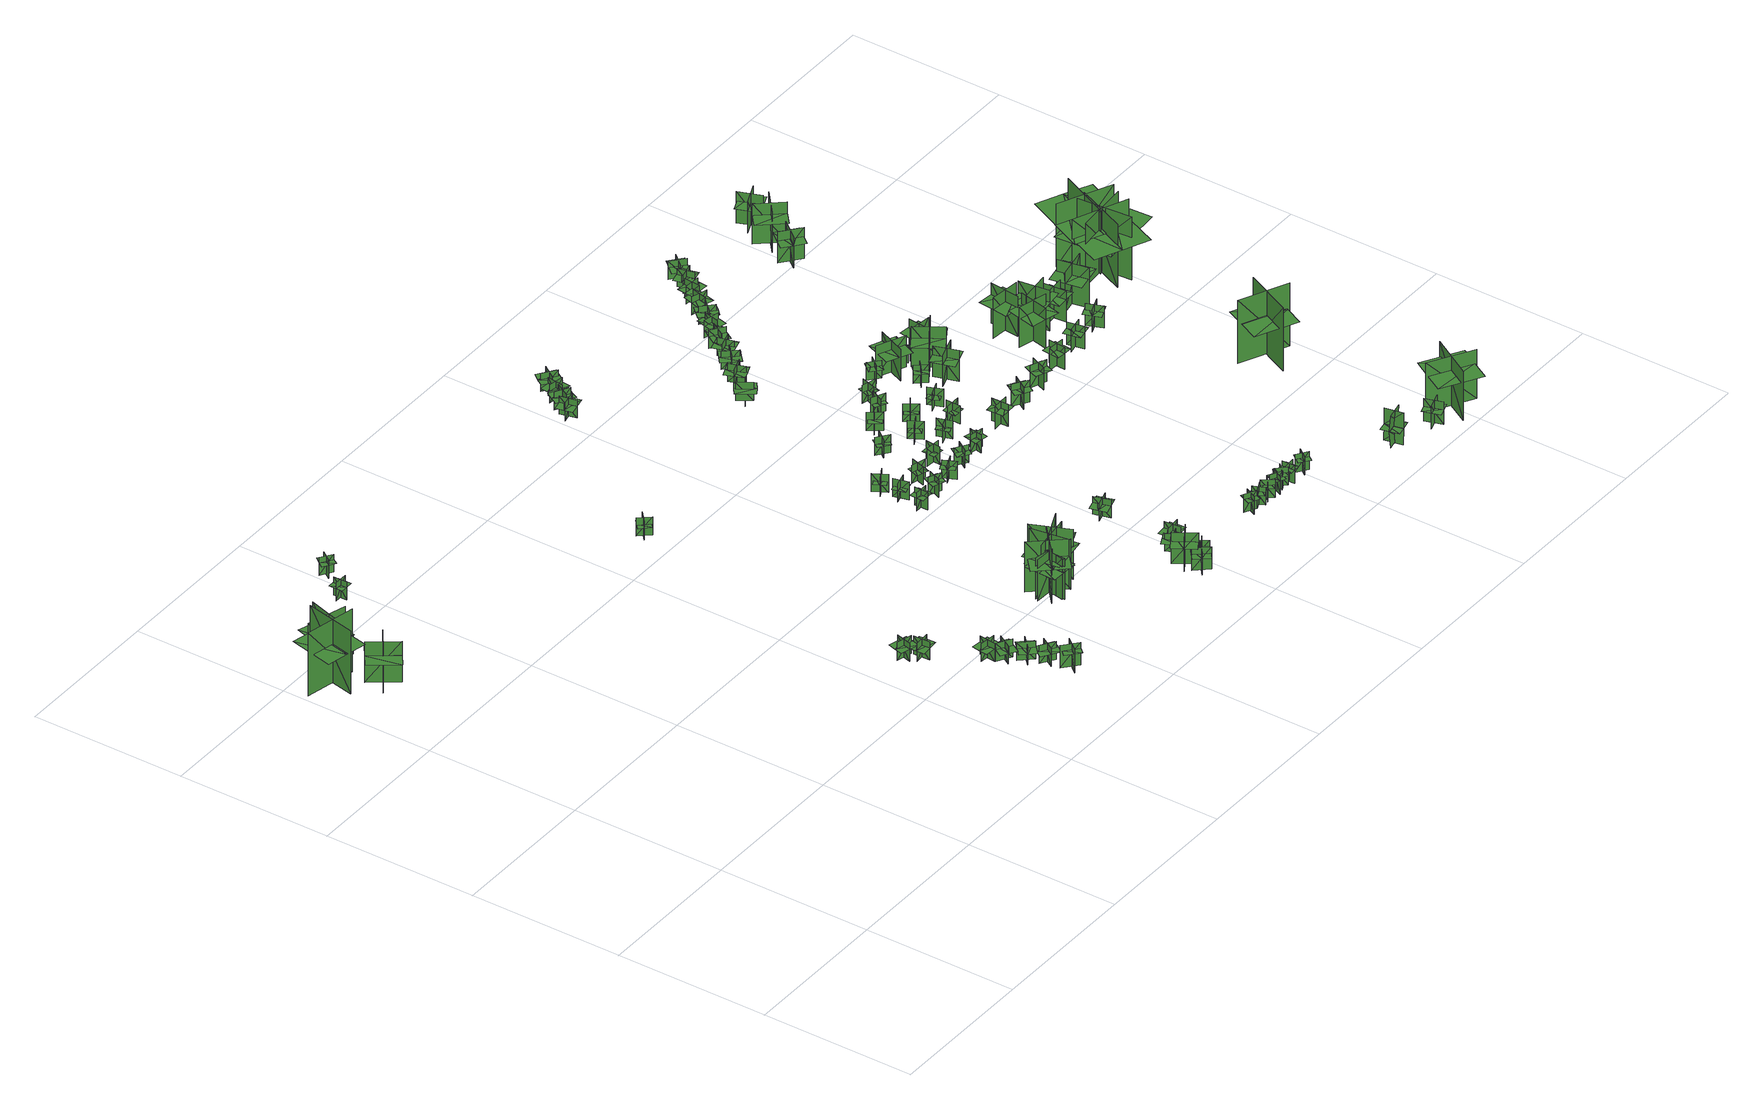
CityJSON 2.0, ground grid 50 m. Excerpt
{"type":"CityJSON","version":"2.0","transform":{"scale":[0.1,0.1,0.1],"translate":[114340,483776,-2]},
"CityObjects":{
"tree1":{"type":"SolitaryVegetationObject","geometry":[{"type":"MultiSurface","lod":"1","boundaries":[[[0,1,2]],[[0,2,3]],[[4,5,6]],[[4,6,7]],[[8,9,10]],[[8,10,11]],[[8,12,13]],[[8,13,9]]]}]},
"tree2":{"type":"SolitaryVegetationObject","geometry":[{"type":"MultiSurface","lod":"1","boundaries":[[[14,15,16]],[[14,16,17]],[[18,19,20]],[[18,20,21]],[[22,23,24]],[[22,24,25]],[[22,23,26]],[[22,26,27]]]}]},
"tree3":{"type":"SolitaryVegetationObject","geometry":[{"type":"MultiSurface","lod":"1","boundaries":[[[28,29,30]],[[28,30,31]],[[32,33,34]],[[32,34,35]],[[36,37,38]],[[36,38,39]],[[36,40,41]],[[36,41,37]]]}]},
"tree4":{"type":"SolitaryVegetationObject","geometry":[{"type":"MultiSurface","lod":"1","boundaries":[[[42,43,44]],[[42,44,45]],[[46,47,48]],[[46,48,49]],[[50,51,52]],[[50,52,53]],[[50,53,54]],[[50,54,55]]]}]},
"tree5":{"type":"SolitaryVegetationObject","geometry":[{"type":"MultiSurface","lod":"1","boundaries":[[[56,57,58]],[[56,58,59]],[[60,61,62]],[[60,62,63]],[[64,65,66]],[[64,66,67]],[[64,67,68]],[[64,68,69]]]}]},
"tree6":{"type":"SolitaryVegetationObject","geometry":[{"type":"MultiSurface","lod":"1","boundaries":[[[70,71,72]],[[70,72,73]],[[74,75,76]],[[74,76,77]],[[78,79,80]],[[78,80,81]],[[78,81,82]],[[78,82,83]]]}]},
"tree7":{"type":"SolitaryVegetationObject","geometry":[{"type":"MultiSurface","lod":"1","boundaries":[[[84,85,86]],[[84,86,87]],[[88,89,90]],[[88,90,91]],[[92,93,94]],[[92,94,95]],[[92,95,96]],[[92,96,97]]]}]},
"tree8":{"type":"SolitaryVegetationObject","geometry":[{"type":"MultiSurface","lod":"1","boundaries":[[[98,99,100]],[[98,100,101]],[[102,103,104]],[[102,104,105]],[[106,107,108]],[[106,108,109]],[[106,109,110]],[[106,110,111]]]}]},
"tree9":{"type":"SolitaryVegetationObject","geometry":[{"type":"MultiSurface","lod":"1","boundaries":[[[112,113,114]],[[112,114,115]],[[116,117,118]],[[116,118,119]],[[120,121,122]],[[120,122,123]],[[120,123,124]],[[120,124,125]]]}]},
"tree10":{"type":"SolitaryVegetationObject","geometry":[{"type":"MultiSurface","lod":"1","boundaries":[[[126,127,128]],[[126,128,129]],[[130,131,132]],[[130,132,133]],[[134,135,136]],[[134,136,137]],[[134,137,138]],[[134,138,139]]]}]},
"tree11":{"type":"SolitaryVegetationObject","geometry":[{"type":"MultiSurface","lod":"1","boundaries":[[[140,141,142]],[[140,142,143]],[[144,145,146]],[[144,146,147]],[[148,149,150]],[[148,150,151]],[[148,151,152]],[[148,152,153]]]}]},
"tree12":{"type":"SolitaryVegetationObject","geometry":[{"type":"MultiSurface","lod":"1","boundaries":[[[154,155,156]],[[154,156,157]],[[158,159,160]],[[158,160,161]],[[162,163,164]],[[162,164,165]],[[162,165,166]],[[162,166,167]]]}]},
"tree13":{"type":"SolitaryVegetationObject","geometry":[{"type":"MultiSurface","lod":"1","boundaries":[[[168,169,170]],[[168,170,171]],[[172,173,174]],[[172,174,175]],[[176,177,178]],[[176,178,179]],[[176,180,181]],[[176,181,177]]]}]},
"tree14":{"type":"SolitaryVegetationObject","geometry":[{"type":"MultiSurface","lod":"1","boundaries":[[[182,183,184]],[[182,184,185]],[[186,187,188]],[[186,188,189]],[[190,191,192]],[[190,192,193]],[[190,194,195]],[[190,195,191]]]}]},
"tree15":{"type":"SolitaryVegetationObject","geometry":[{"type":"MultiSurface","lod":"1","boundaries":[[[196,197,198]],[[196,198,199]],[[200,201,202]],[[200,202,203]],[[204,205,206]],[[204,206,207]],[[204,205,208]],[[204,208,209]]]}]},
"tree16":{"type":"SolitaryVegetationObject","geometry":[{"type":"MultiSurface","lod":"1","boundaries":[[[210,211,212]],[[210,212,213]],[[214,215,216]],[[214,216,217]],[[218,219,220]],[[218,220,221]],[[218,219,222]],[[218,222,223]]]}]},
"tree17":{"type":"SolitaryVegetationObject","geometry":[{"type":"MultiSurface","lod":"1","boundaries":[[[224,225,226]],[[224,226,227]],[[228,229,230]],[[228,230,231]],[[232,233,234]],[[232,234,235]],[[232,233,236]],[[232,236,237]]]}]},
"tree18":{"type":"SolitaryVegetationObject","geometry":[{"type":"MultiSurface","lod":"1","boundaries":[[[238,239,240]],[[238,240,241]],[[242,243,244]],[[242,244,245]],[[246,247,248]],[[246,248,249]],[[246,247,250]],[[246,250,251]]]}]},
"tree19":{"type":"SolitaryVegetationObject","geometry":[{"type":"MultiSurface","lod":"1","boundaries":[[[252,253,254]],[[252,254,255]],[[256,257,258]],[[256,258,259]],[[260,261,262]],[[260,262,263]],[[260,261,264]],[[260,264,265]]]}]},
"tree20":{"type":"SolitaryVegetationObject","geometry":[{"type":"MultiSurface","lod":"1","boundaries":[[[266,267,268]],[[266,268,269]],[[270,271,272]],[[270,272,273]],[[274,275,276]],[[274,276,277]],[[274,275,278]],[[274,278,279]]]}]},
"tree21":{"type":"SolitaryVegetationObject","geometry":[{"type":"MultiSurface","lod":"1","boundaries":[[[280,281,282]],[[280,282,283]],[[284,285,286]],[[284,286,287]],[[288,289,290]],[[288,290,291]],[[288,291,292]],[[288,292,293]]]}]},
"tree22":{"type":"SolitaryVegetationObject","geometry":[{"type":"MultiSurface","lod":"1","boundaries":[[[294,295,296]],[[294,296,297]],[[298,299,300]],[[298,300,301]],[[302,303,304]],[[302,304,305]],[[302,305,306]],[[302,306,307]]]}]},
"tree23":{"type":"SolitaryVegetationObject","geometry":[{"type":"MultiSurface","lod":"1","boundaries":[[[308,309,310]],[[308,310,311]],[[312,313,314]],[[312,314,315]],[[316,317,318]],[[316,318,319]],[[316,319,320]],[[316,320,321]]]}]},
"tree24":{"type":"SolitaryVegetationObject","geometry":[{"type":"MultiSurface","lod":"1","boundaries":[[[322,323,324]],[[322,324,325]],[[326,327,328]],[[326,328,329]],[[330,331,332]],[[330,332,333]],[[330,333,334]],[[330,334,335]]]}]},
"tree25":{"type":"SolitaryVegetationObject","geometry":[{"type":"MultiSurface","lod":"1","boundaries":[[[336,337,338]],[[336,338,339]],[[340,341,342]],[[340,342,343]],[[344,345,346]],[[344,346,347]],[[344,347,348]],[[344,348,349]]]}]},
"tree26":{"type":"SolitaryVegetationObject","geometry":[{"type":"MultiSurface","lod":"1","boundaries":[[[350,351,352]],[[350,352,353]],[[354,355,356]],[[354,356,357]],[[358,359,360]],[[358,360,361]],[[358,362,363]],[[358,363,359]]]}]},
"tree27":{"type":"SolitaryVegetationObject","geometry":[{"type":"MultiSurface","lod":"1","boundaries":[[[364,365,366]],[[364,366,367]],[[368,369,370]],[[368,370,371]],[[372,373,374]],[[372,374,375]],[[372,376,377]],[[372,377,373]]]}]},
"tree28":{"type":"SolitaryVegetationObject","geometry":[{"type":"MultiSurface","lod":"1","boundaries":[[[378,379,380]],[[378,380,381]],[[382,383,384]],[[382,384,385]],[[386,387,388]],[[386,388,389]],[[386,389,390]],[[386,390,391]]]}]},
"tree29":{"type":"SolitaryVegetationObject","geometry":[{"type":"MultiSurface","lod":"1","boundaries":[[[392,393,394]],[[392,394,395]],[[396,397,398]],[[396,398,399]],[[400,401,402]],[[400,402,403]],[[400,403,404]],[[400,404,405]]]}]},
"tree30":{"type":"SolitaryVegetationObject","geometry":[{"type":"MultiSurface","lod":"1","boundaries":[[[406,407,408]],[[406,408,409]],[[410,411,412]],[[410,412,413]],[[414,415,416]],[[414,416,417]],[[414,417,418]],[[414,418,419]]]}]},
"tree31":{"type":"SolitaryVegetationObject","geometry":[{"type":"MultiSurface","lod":"1","boundaries":[[[420,421,422]],[[420,422,423]],[[424,425,426]],[[424,426,427]],[[428,429,430]],[[428,430,431]],[[428,432,433]],[[428,433,429]]]}]},
"tree32":{"type":"SolitaryVegetationObject","geometry":[{"type":"MultiSurface","lod":"1","boundaries":[[[434,435,436]],[[434,436,437]],[[438,439,440]],[[438,440,441]],[[442,443,444]],[[442,444,445]],[[442,445,446]],[[442,446,447]]]}]},
"tree33":{"type":"SolitaryVegetationObject","geometry":[{"type":"MultiSurface","lod":"1","boundaries":[[[448,449,450]],[[448,450,451]],[[452,453,454]],[[452,454,455]],[[456,457,458]],[[456,458,459]],[[456,459,460]],[[456,460,461]]]}]},
"tree34":{"type":"SolitaryVegetationObject","geometry":[{"type":"MultiSurface","lod":"1","boundaries":[[[462,463,464]],[[462,464,465]],[[466,467,468]],[[466,468,469]],[[470,471,472]],[[470,472,473]],[[470,473,474]],[[470,474,475]]]}]},
"tree35":{"type":"SolitaryVegetationObject","geometry":[{"type":"MultiSurface","lod":"1","boundaries":[[[476,477,478]],[[476,478,479]],[[480,481,482]],[[480,482,483]],[[484,485,486]],[[484,486,487]],[[484,487,488]],[[484,488,489]]]}]},
"tree36":{"type":"SolitaryVegetationObject","geometry":[{"type":"MultiSurface","lod":"1","boundaries":[[[490,491,492]],[[490,492,493]],[[494,495,496]],[[494,496,497]],[[498,499,500]],[[498,500,501]],[[498,502,503]],[[498,503,499]]]}]},
"tree37":{"type":"SolitaryVegetationObject","geometry":[{"type":"MultiSurface","lod":"1","boundaries":[[[504,505,506]],[[504,506,507]],[[508,509,510]],[[508,510,511]],[[512,513,514]],[[512,514,515]],[[512,516,517]],[[512,517,513]]]}]},
"tree38":{"type":"SolitaryVegetationObject","geometry":[{"type":"MultiSurface","lod":"1","boundaries":[[[518,519,520]],[[518,520,521]],[[522,523,524]],[[522,524,525]],[[526,527,528]],[[526,528,529]],[[526,529,530]],[[526,530,531]]]}]},
"tree39":{"type":"SolitaryVegetationObject","geometry":[{"type":"MultiSurface","lod":"1","boundaries":[[[532,533,534]],[[532,534,535]],[[536,537,538]],[[536,538,539]],[[540,541,542]],[[540,542,543]],[[540,543,544]],[[540,544,545]]]}]},
"tree40":{"type":"SolitaryVegetationObject","geometry":[{"type":"MultiSurface","lod":"1","boundaries":[[[546,547,548]],[[546,548,549]],[[550,551,552]],[[550,552,553]],[[554,555,556]],[[554,556,557]],[[554,557,558]],[[554,558,559]]]}]},
"tree41":{"type":"SolitaryVegetationObject","geometry":[{"type":"MultiSurface","lod":"1","boundaries":[[[560,561,562]],[[560,562,563]],[[564,565,566]],[[564,566,567]],[[568,569,570]],[[568,570,571]],[[568,572,573]],[[568,573,569]]]}]},
"tree42":{"type":"SolitaryVegetationObject","geometry":[{"type":"MultiSurface","lod":"1","boundaries":[[[574,575,576]],[[574,576,577]],[[578,579,580]],[[578,580,581]],[[582,583,584]],[[582,584,585]],[[582,586,587]],[[582,587,583]]]}]},
"tree43":{"type":"SolitaryVegetationObject","geometry":[{"type":"MultiSurface","lod":"1","boundaries":[[[588,589,590]],[[588,590,591]],[[592,593,594]],[[592,594,595]],[[596,597,598]],[[596,598,599]],[[596,599,600]],[[596,600,601]]]}]},
"tree44":{"type":"SolitaryVegetationObject","geometry":[{"type":"MultiSurface","lod":"1","boundaries":[[[602,603,604]],[[602,604,605]],[[606,607,608]],[[606,608,609]],[[610,611,612]],[[610,612,613]],[[610,613,614]],[[610,614,615]]]}]},
"tree45":{"type":"SolitaryVegetationObject","geometry":[{"type":"MultiSurface","lod":"1","boundaries":[[[616,617,618]],[[616,618,619]],[[620,621,622]],[[620,622,623]],[[624,625,626]],[[624,626,627]],[[624,628,629]],[[624,629,625]]]}]},
"tree46":{"type":"SolitaryVegetationObject","geometry":[{"type":"MultiSurface","lod":"1","boundaries":[[[630,631,632]],[[630,632,633]],[[634,635,636]],[[634,636,637]],[[638,639,640]],[[638,640,641]],[[638,641,642]],[[638,642,643]]]}]},
"tree47":{"type":"SolitaryVegetationObject","geometry":[{"type":"MultiSurface","lod":"1","boundaries":[[[644,645,646]],[[644,646,647]],[[648,649,650]],[[648,650,651]],[[652,653,654]],[[652,654,655]],[[652,655,656]],[[652,656,657]]]}]},
"tree48":{"type":"SolitaryVegetationObject","geometry":[{"type":"MultiSurface","lod":"1","boundaries":[[[658,659,660]],[[658,660,661]],[[662,663,664]],[[662,664,665]],[[666,667,668]],[[666,668,669]],[[666,670,671]],[[666,671,667]]]}]},
"tree49":{"type":"SolitaryVegetationObject","geometry":[{"type":"MultiSurface","lod":"1","boundaries":[[[672,673,674]],[[672,674,675]],[[676,677,678]],[[676,678,679]],[[680,681,682]],[[680,682,683]],[[680,684,685]],[[680,685,681]]]}]},
"tree50":{"type":"SolitaryVegetationObject","geometry":[{"type":"MultiSurface","lod":"1","boundaries":[[[686,687,688]],[[686,688,689]],[[690,691,692]],[[690,692,693]],[[694,695,696]],[[694,696,697]],[[694,697,698]],[[694,698,699]]]}]},
"tree51":{"type":"SolitaryVegetationObject","geometry":[{"type":"MultiSurface","lod":"1","boundaries":[[[700,701,702]],[[700,702,703]],[[704,705,706]],[[704,706,707]],[[708,709,710]],[[708,710,711]],[[708,711,712]],[[708,712,713]]]}]},
"tree52":{"type":"SolitaryVegetationObject","geometry":[{"type":"MultiSurface","lod":"1","boundaries":[[[714,715,716]],[[714,716,717]],[[718,719,720]],[[718,720,721]],[[722,723,724]],[[722,724,725]],[[722,725,726]],[[722,726,727]]]}]},
"tree53":{"type":"SolitaryVegetationObject","geometry":[{"type":"MultiSurface","lod":"1","boundaries":[[[728,729,730]],[[728,730,731]],[[732,733,734]],[[732,734,735]],[[736,737,738]],[[736,738,739]],[[736,740,741]],[[736,741,737]]]}]},
"tree54":{"type":"SolitaryVegetationObject","geometry":[{"type":"MultiSurface","lod":"1","boundaries":[[[742,743,744]],[[742,744,745]],[[746,747,748]],[[746,748,749]],[[750,751,752]],[[750,752,753]],[[750,754,755]],[[750,755,751]]]}]},
"tree55":{"type":"SolitaryVegetationObject","geometry":[{"type":"MultiSurface","lod":"1","boundaries":[[[756,757,758]],[[756,758,759]],[[760,761,762]],[[760,762,763]],[[764,765,766]],[[764,766,767]],[[764,767,768]],[[764,768,769]]]}]},
"tree56":{"type":"SolitaryVegetationObject","geometry":[{"type":"MultiSurface","lod":"1","boundaries":[[[770,771,772]],[[770,772,773]],[[774,775,776]],[[774,776,777]],[[778,779,780]],[[778,780,781]],[[778,781,782]],[[778,782,783]]]}]},
"tree57":{"type":"SolitaryVegetationObject","geometry":[{"type":"MultiSurface","lod":"1","boundaries":[[[784,785,786]],[[784,786,787]],[[788,789,790]],[[788,790,791]],[[792,793,794]],[[792,794,795]],[[792,795,796]],[[792,796,797]]]}]},
"tree58":{"type":"SolitaryVegetationObject","geometry":[{"type":"MultiSurface","lod":"1","boundaries":[[[798,799,800]],[[798,800,801]],[[802,803,804]],[[802,804,805]],[[806,807,808]],[[806,808,809]],[[806,810,811]],[[806,811,807]]]}]},
"tree59":{"type":"SolitaryVegetationObject","geometry":[{"type":"MultiSurface","lod":"1","boundaries":[[[812,813,814]],[[812,814,815]],[[816,817,818]],[[816,818,819]],[[820,821,822]],[[820,822,823]],[[820,823,824]],[[820,824,825]]]}]},
"tree60":{"type":"SolitaryVegetationObject","geometry":[{"type":"MultiSurface","lod":"1","boundaries":[[[826,827,828]],[[826,828,829]],[[830,831,832]],[[830,832,833]],[[834,835,836]],[[834,836,837]],[[834,837,838]],[[834,838,839]]]}]},
"tree61":{"type":"SolitaryVegetationObject","geometry":[{"type":"MultiSurface","lod":"1","boundaries":[[[840,841,842]],[[840,842,843]],[[844,845,846]],[[844,846,847]],[[848,849,850]],[[848,850,851]],[[848,851,852]],[[848,852,853]]]}]},
"tree62":{"type":"SolitaryVegetationObject","geometry":[{"type":"MultiSurface","lod":"1","boundaries":[[[854,855,856]],[[854,856,857]],[[858,859,860]],[[858,860,861]],[[862,863,864]],[[862,864,865]],[[862,865,866]],[[862,866,867]]]}]},
"tree63":{"type":"SolitaryVegetationObject","geometry":[{"type":"MultiSurface","lod":"1","boundaries":[[[868,869,870]],[[868,870,871]],[[872,873,874]],[[872,874,875]],[[876,877,878]],[[876,878,879]],[[876,879,880]],[[876,880,881]]]}]},
"tree64":{"type":"SolitaryVegetationObject","geometry":[{"type":"MultiSurface","lod":"1","boundaries":[[[882,883,884]],[[882,884,885]],[[886,887,888]],[[886,888,889]],[[890,891,892]],[[890,892,893]],[[890,893,894]],[[890,894,895]]]}]},
"tree65":{"type":"SolitaryVegetationObject","geometry":[{"type":"MultiSurface","lod":"1","boundaries":[[[896,897,898]],[[896,898,899]],[[900,901,902]],[[900,902,903]],[[904,905,906]],[[904,906,907]],[[904,907,908]],[[904,908,909]]]}]},
"tree66":{"type":"SolitaryVegetationObject","geometry":[{"type":"MultiSurface","lod":"1","boundaries":[[[910,911,912]],[[910,912,913]],[[914,915,916]],[[914,916,917]],[[918,919,920]],[[918,920,921]],[[918,921,922]],[[918,922,923]]]}]},
"tree67":{"type":"SolitaryVegetationObject","geometry":[{"type":"MultiSurface","lod":"1","boundaries":[[[924,925,926]],[[924,926,927]],[[928,929,930]],[[928,930,931]],[[932,933,934]],[[932,934,935]],[[932,935,936]],[[932,936,937]]]}]},
"tree68":{"type":"SolitaryVegetationObject","geometry":[{"type":"MultiSurface","lod":"1","boundaries":[[[938,939,940]],[[938,940,941]],[[942,943,944]],[[942,944,945]],[[946,947,948]],[[946,948,949]],[[946,949,950]],[[946,950,951]]]}]},
"tree69":{"type":"SolitaryVegetationObject","geometry":[{"type":"MultiSurface","lod":"1","boundaries":[[[952,953,954]],[[952,954,955]],[[956,957,958]],[[956,958,959]],[[960,961,962]],[[960,962,963]],[[960,963,964]],[[960,964,965]]]}]},
"tree70":{"type":"SolitaryVegetationObject","geometry":[{"type":"MultiSurface","lod":"1","boundaries":[[[966,967,968]],[[966,968,969]],[[970,971,972]],[[970,972,973]],[[974,975,976]],[[974,976,977]],[[974,977,978]],[[974,978,979]]]}]},
"tree71":{"type":"SolitaryVegetationObject","geometry":[{"type":"MultiSurface","lod":"1","boundaries":[[[980,981,982]],[[980,982,983]],[[984,985,986]],[[984,986,987]],[[988,989,990]],[[988,990,991]],[[988,991,992]],[[988,992,993]]]}]},
"tree72":{"type":"SolitaryVegetationObject","geometry":[{"type":"MultiSurface","lod":"1","boundaries":[[[994,995,996]],[[994,996,997]],[[998,999,1000]],[[998,1000,1001]],[[1002,1003,1004]],[[1002,1004,1005]],[[1002,1005,1006]],[[1002,1006,1007]]]}]},
"tree73":{"type":"SolitaryVegetationObject","geometry":[{"type":"MultiSurface","lod":"1","boundaries":[[[1008,1009,1010]],[[1008,1010,1011]],[[1012,1013,1014]],[[1012,1014,1015]],[[1016,1017,1018]],[[1016,1018,1019]],[[1016,1019,1020]],[[1016,1020,1021]]]}]},
"tree74":{"type":"SolitaryVegetationObject","geometry":[{"type":"MultiSurface","lod":"1","boundaries":[[[1022,1023,1024]],[[1022,1024,1025]],[[1026,1027,1028]],[[1026,1028,1029]],[[1030,1031,1027]],[[1030,1027,1026]],[[1032,1033,1023]],[[1032,1023,1022]],[[1022,1023,1034]],[[1022,1034,1035]],[[1022,1036,1037]],[[1022,1037,1023]]]}]},
"tree75":{"type":"SolitaryVegetationObject","geometry":[{"type":"MultiSurface","lod":"1","boundaries":[[[1038,1039,1040]],[[1038,1040,1041]],[[1042,1043,1044]],[[1042,1044,1045]],[[1046,1047,1048]],[[1046,1048,1049]],[[1046,1049,1050]],[[1046,1050,1051]]]}]},
"tree76":{"type":"SolitaryVegetationObject","geometry":[{"type":"MultiSurface","lod":"1","boundaries":[[[1052,1053,1054]],[[1052,1054,1055]],[[1056,1057,1058]],[[1056,1058,1059]],[[1060,1061,1062]],[[1060,1062,1063]],[[1060,1063,1064]],[[1060,1064,1065]]]}]},
"tree77":{"type":"SolitaryVegetationObject","geometry":[{"type":"MultiSurface","lod":"1","boundaries":[[[1066,1067,1068]],[[1066,1068,1069]],[[1070,1071,1072]],[[1070,1072,1073]],[[1074,1075,1076]],[[1074,1076,1077]],[[1074,1077,1078]],[[1074,1078,1079]]]}]},
"tree78":{"type":"SolitaryVegetationObject","geometry":[{"type":"MultiSurface","lod":"1","boundaries":[[[1080,1081,1082]],[[1080,1082,1083]],[[1084,1085,1086]],[[1084,1086,1087]],[[1088,1089,1090]],[[1088,1090,1091]],[[1088,1091,1092]],[[1088,1092,1093]]]}]},
"tree79":{"type":"SolitaryVegetationObject","geometry":[{"type":"MultiSurface","lod":"1","boundaries":[[[1094,1095,1096]],[[1094,1096,1097]],[[1098,1099,1100]],[[1098,1100,1101]],[[1102,1103,1104]],[[1102,1104,1105]],[[1102,1103,1106]],[[1102,1106,1107]]]}]},
"tree80":{"type":"SolitaryVegetationObject","geometry":[{"type":"MultiSurface","lod":"1","boundaries":[[[1108,1109,1110]],[[1108,1110,1111]],[[1112,1113,1114]],[[1112,1114,1115]],[[1116,1117,1118]],[[1116,1118,1119]],[[1116,1119,1120]],[[1116,1120,1121]]]}]},
"tree81":{"type":"SolitaryVegetationObject","geometry":[{"type":"MultiSurface","lod":"1","boundaries":[[[1122,1123,1124]],[[1122,1124,1125]],[[1126,1127,1128]],[[1126,1128,1129]],[[1130,1131,1132]],[[1130,1132,1133]],[[1130,1133,1134]],[[1130,1134,1135]]]}]},
"tree82":{"type":"SolitaryVegetationObject","geometry":[{"type":"MultiSurface","lod":"1","boundaries":[[[1136,1137,1138]],[[1136,1138,1139]],[[1140,1141,1142]],[[1140,1142,1143]],[[1144,1145,1146]],[[1144,1146,1147]],[[1144,1147,1148]],[[1144,1148,1149]]]}]},
"tree83":{"type":"SolitaryVegetationObject","geometry":[{"type":"MultiSurface","lod":"1","boundaries":[[[1150,1151,1152]],[[1150,1152,1153]],[[1154,1155,1156]],[[1154,1156,1157]],[[1158,1159,1160]],[[1158,1160,1161]],[[1158,1161,1162]],[[1158,1162,1163]]]}]},
"tree84":{"type":"SolitaryVegetationObject","geometry":[{"type":"MultiSurface","lod":"1","boundaries":[[[1164,1165,1166]],[[1164,1166,1167]],[[1168,1169,1170]],[[1168,1170,1171]],[[1172,1173,1174]],[[1172,1174,1175]],[[1172,1175,1176]],[[1172,1176,1177]]]}]},
"tree85":{"type":"SolitaryVegetationObject","geometry":[{"type":"MultiSurface","lod":"1","boundaries":[[[1178,1179,1180]],[[1178,1180,1181]],[[1182,1183,1184]],[[1182,1184,1185]],[[1186,1187,1188]],[[1186,1188,1189]],[[1186,1189,1190]],[[1186,1190,1191]]]}]},
"tree86":{"type":"SolitaryVegetationObject","geometry":[{"type":"MultiSurface","lod":"1","boundaries":[[[1192,1193,1194]],[[1192,1194,1195]],[[1196,1197,1198]],[[1196,1198,1199]],[[1200,1201,1202]],[[1200,1202,1203]],[[1200,1203,1204]],[[1200,1204,1205]]]}]},
"tree87":{"type":"SolitaryVegetationObject","geometry":[{"type":"MultiSurface","lod":"1","boundaries":[[[1206,1207,1208]],[[1206,1208,1209]],[[1210,1211,1212]],[[1210,1212,1213]],[[1214,1215,1216]],[[1214,1216,1217]],[[1214,1218,1219]],[[1214,1219,1215]]]}]},
"tree88":{"type":"SolitaryVegetationObject","geometry":[{"type":"MultiSurface","lod":"1","boundaries":[[[1220,1221,1222]],[[1220,1222,1223]],[[1224,1225,1226]],[[1224,1226,1227]],[[1228,1229,1230]],[[1228,1230,1231]],[[1228,1231,1232]],[[1228,1232,1233]]]}]},
"tree89":{"type":"SolitaryVegetationObject","geometry":[{"type":"MultiSurface","lod":"1","boundaries":[[[1234,1235,1236]],[[1234,1236,1237]],[[1238,1239,1240]],[[1238,1240,1241]],[[1242,1243,1244]],[[1242,1244,1245]],[[1242,1245,1246]],[[1242,1246,1247]]]}]},
"tree90":{"type":"SolitaryVegetationObject","geometry":[{"type":"MultiSurface","lod":"1","boundaries":[[[1248,1249,1250]],[[1248,1250,1251]],[[1252,1253,1254]],[[1252,1254,1255]],[[1256,1257,1258]],[[1256,1258,1259]],[[1256,1259,1260]],[[1256,1260,1261]]]}]},
"tree91":{"type":"SolitaryVegetationObject","geometry":[{"type":"MultiSurface","lod":"1","boundaries":[[[1262,1263,1264]],[[1262,1264,1265]],[[1266,1267,1268]],[[1266,1268,1269]],[[1270,1271,1272]],[[1270,1272,1273]],[[1270,1273,1274]],[[1270,1274,1275]]]}]},
"tree92":{"type":"SolitaryVegetationObject","geometry":[{"type":"MultiSurface","lod":"1","boundaries":[[[1276,1277,1278]],[[1276,1278,1279]],[[1280,1281,1282]],[[1280,1282,1283]],[[1284,1285,1286]],[[1284,1286,1287]],[[1284,1287,1288]],[[1284,1288,1289]]]}]},
"tree93":{"type":"SolitaryVegetationObject","geometry":[{"type":"MultiSurface","lod":"1","boundaries":[[[1290,1291,1292]],[[1290,1292,1293]],[[1294,1295,1296]],[[1294,1296,1297]],[[1298,1299,1300]],[[1298,1300,1301]],[[1298,1301,1302]],[[1298,1302,1303]]]}]},
"tree94":{"type":"SolitaryVegetationObject","geometry":[{"type":"MultiSurface","lod":"1","boundaries":[[[1304,1305,1306]],[[1304,1306,1307]],[[1308,1309,1310]],[[1308,1310,1311]],[[1312,1313,1314]],[[1312,1314,1315]],[[1312,1315,1316]],[[1312,1316,1317]]]}]}
},
"vertices":[
[83,1825,18],[119,1990,18],[119,1990,236],[83,1825,236],[172,1883,18],[172,1883,236],[7,1919,236],[7,1919,18],[79,1837,152],[111,1981,152],[44,1995,152],[12,1852,152],[148,1822,152],[180,1965,152],
[149,1824,19],[212,1739,19],[212,1739,160],[149,1824,160],[138,1753,19],[224,1815,19],[224,1815,160],[138,1753,160],[147,1822,113],[209,1737,113],[252,1768,113],[189,1853,113],[174,1711,113],[112,1797,113],
[167,1914,4],[205,2041,4],[205,2041,175],[167,1914,175],[239,1954,4],[239,1954,175],[113,1992,175],[113,1992,4],[164,1924,109],[197,2035,109],[146,2050,109],[113,1940,109],[217,1908,109],[251,2019,109],
[251,1935,13],[214,1961,13],[214,1961,74],[251,1935,74],[246,1964,13],[220,1928,13],[220,1928,74],[246,1964,74],[246,1964,57],[227,1977,57],[202,1941,57],[220,1928,57],[238,1915,57],[264,1952,57],
[423,2114,20],[467,2114,20],[467,2114,82],[423,2114,82],[444,2093,20],[443,2137,20],[443,2137,82],[444,2093,82],[444,2093,64],[466,2093,64],[466,2137,64],[443,2137,64],[421,2137,64],[422,2093,64],
[517,2223,28],[492,2187,28],[492,2187,89],[517,2223,89],[488,2218,28],[525,2193,28],[525,2193,89],[488,2218,89],[488,2218,72],[476,2200,72],[512,2175,72],[525,2193,72],[537,2211,72],[501,2236,72],
[1107,627,23],[1107,627,85],[1121,678,85],[1121,678,23],[1090,658,23],[1090,658,85],[1140,645,85],[1140,645,23],[1082,660,65],[1075,634,65],[1137,618,65],[1144,644,65],[1151,670,65],[1089,686,65],
[1146,586,22],[1146,586,84],[1142,639,84],[1142,639,22],[1119,610,22],[1119,610,84],[1170,614,84],[1170,614,22],[1111,609,64],[1113,582,64],[1177,587,64],[1175,614,64],[1173,641,64],[1109,636,64],
[1241,431,25],[1241,431,87],[1246,484,87],[1246,484,25],[1218,460,25],[1218,460,87],[1270,455,87],[1270,455,25],[1210,460,67],[1208,434,67],[1272,428,67],[1274,454,67],[1277,481,67],[1213,487,67],
[1292,404,21],[1292,404,83],[1247,432,83],[1247,432,21],[1257,396,21],[1257,396,83],[1284,440,83],[1284,440,21],[1253,389,62],[1276,375,62],[1309,430,62],[1286,444,62],[1264,458,62],[1230,403,62],
[1323,348,19],[1323,348,81],[1286,386,81],[1286,386,19],[1287,349,19],[1287,349,81],[1324,385,81],[1324,385,19],[1282,344,61],[1300,325,61],[1346,369,61],[1328,389,61],[1309,408,61],[1263,363,61],
[1319,292,18],[1319,292,80],[1348,337,80],[1348,337,18],[1312,327,18],[1312,327,80],[1356,300,80],[1356,300,18],[1305,331,60],[1291,309,60],[1345,275,60],[1360,297,60],[1374,320,60],[1320,354,60],
[1333,271,14],[1378,232,14],[1378,232,92],[1333,271,92],[1337,224,14],[1375,269,14],[1375,269,92],[1337,224,92],[1337,267,72],[1378,232,72],[1393,250,72],[1352,285,72],[1321,250,72],[1362,214,72],
[1153,1598,28],[1185,1563,28],[1185,1563,90],[1153,1598,90],[1151,1568,28],[1151,1568,90],[1187,1601,90],[1187,1601,28],[1156,1597,66],[1184,1566,66],[1199,1579,66],[1171,1611,66],[1141,1584,66],[1169,1553,66],
[1616,558,11],[1613,452,11],[1613,452,152],[1616,558,152],[1564,509,11],[1670,505,11],[1670,505,152],[1564,509,152],[1613,558,105],[1609,452,105],[1662,451,105],[1666,556,105],[1567,454,105],[1570,559,105],
[1629,560,11],[1608,457,11],[1608,457,152],[1629,560,152],[1569,520,11],[1673,500,11],[1673,500,152],[1569,520,152],[1625,561,105],[1605,457,105],[1657,447,105],[1677,551,105],[1563,465,105],[1583,569,105],
[1578,472,10],[1674,558,10],[1674,558,183],[1578,472,183],[1666,467,10],[1579,564,10],[1579,564,183],[1666,467,183],[1581,469,125],[1677,555,125],[1634,603,125],[1538,517,125],[1712,516,125],[1616,430,125],
[1591,517,11],[1719,536,11],[1719,536,183],[1591,517,183],[1662,465,11],[1642,593,11],[1642,593,183],[1662,465,183],[1592,513,126],[1719,532,126],[1710,596,126],[1582,577,126],[1727,480,126],[1599,461,126],
[1672,573,13],[1652,493,13],[1652,493,123],[1672,573,123],[1624,544,13],[1704,524,13],[1704,524,123],[1624,544,123],[1670,574,86],[1650,494,86],[1690,484,86],[1710,564,86],[1617,502,86],[1637,582,86],
[1623,519,12],[1741,571,12],[1741,571,184],[1623,519,184],[1705,487,12],[1653,606,12],[1653,606,184],[1705,487,184],[1625,515,126],[1743,567,126],[1717,626,126],[1599,575,126],[1764,519,126],[1646,467,126],
[1935,241,9],[1971,199,9],[1971,199,86],[1935,241,86],[1932,204,9],[1974,240,9],[1974,240,86],[1932,204,86],[1932,204,65],[1950,183,65],[1992,219,65],[1974,240,65],[1956,261,65],[1914,225,65],
[1926,305,11],[1968,240,11],[1968,240,119],[1926,305,119],[1915,254,11],[1980,296,11],[1980,296,119],[1915,254,119],[1915,254,89],[1936,222,89],[2001,264,89],[1980,296,89],[1959,329,89],[1894,287,89],
[1739,1054,15],[1740,1010,15],[1740,1010,76],[1739,1054,76],[1719,1033,15],[1763,1033,15],[1763,1033,76],[1719,1033,76],[1719,1033,59],[1719,1010,59],[1763,1011,59],[1763,1033,59],[1763,1056,59],[1718,1055,59],
[2011,261,12],[1975,236,12],[1975,236,74],[2011,261,74],[1982,266,12],[2007,230,12],[2007,230,74],[1982,266,74],[1982,266,56],[1964,254,56],[1989,217,56],[2007,230,56],[2026,243,56],[2001,279,56],
[1948,317,15],[1948,317,77],[1996,340,77],[1996,340,15],[1960,351,15],[1960,351,77],[1983,305,77],[1983,305,15],[1957,358,57],[1933,347,57],[1960,289,57],[1985,300,57],[2009,312,57],[1981,370,57],
[1733,1125,18],[1746,1078,18],[1746,1078,80],[1733,1125,80],[1719,1098,18],[1719,1098,80],[1765,1111,80],[1765,1111,18],[1736,1122,56],[1747,1082,56],[1766,1087,56],[1755,1127,56],[1716,1117,56],[1727,1076,56],
[1714,1154,18],[1755,1178,18],[1755,1178,80],[1714,1154,80],[1743,1146,18],[1743,1146,80],[1719,1188,80],[1719,1188,18],[1715,1157,56],[1752,1178,56],[1742,1195,56],[1706,1174,56],[1725,1139,56],[1762,1160,56],
[2010,332,15],[2010,332,77],[2004,385,77],[2004,385,15],[1982,355,15],[1982,355,77],[2033,360,77],[2033,360,15],[1974,354,57],[1977,327,57],[2041,334,57],[2038,361,57],[2035,387,57],[1971,381,57],
[1826,1061,14],[1809,1020,14],[1809,1020,76],[1826,1061,76],[1799,1049,14],[1840,1032,14],[1840,1032,76],[1799,1049,76],[1799,1049,59],[1791,1029,59],[1831,1012,59],[1840,1032,59],[1848,1053,59],[1808,1070,59],
[1541,2072,11],[1541,2072,73],[1529,2124,73],[1529,2124,11],[1511,2092,11],[1511,2092,73],[1561,2103,73],[1561,2103,11],[1503,2090,53],[1509,2064,53],[1572,2078,53],[1566,2104,53],[1560,2130,53],[1497,2116,53],
[1844,1134,17],[1829,1088,17],[1829,1088,79],[1844,1134,79],[1817,1119,17],[1817,1119,79],[1863,1105,79],[1863,1105,17],[1844,1130,55],[1832,1090,55],[1850,1084,55],[1863,1124,55],[1825,1136,55],[1812,1096,55],
[2003,566,16],[2003,566,78],[1988,618,78],[1988,618,16],[1971,584,16],[1971,584,78],[2021,599,78],[2021,599,16],[1964,582,58],[1971,557,58],[2033,574,58],[2025,600,58],[2018,626,58],[1956,608,58],
[1547,2113,10],[1547,2113,72],[1574,2160,72],[1574,2160,10],[1538,2148,10],[1538,2148,72],[1583,2123,72],[1583,2123,10],[1532,2152,52],[1518,2129,52],[1574,2097,52],[1587,2120,52],[1601,2144,52],[1545,2175,52],
[1891,1068,13],[1910,1028,13],[1910,1028,75],[1891,1068,75],[1881,1041,13],[1921,1060,13],[1921,1060,75],[1881,1041,75],[1881,1041,58],[1890,1021,58],[1930,1040,58],[1921,1060,58],[1911,1080,58],[1871,1061,58],
[1581,2150,8],[1581,2150,70],[1588,2203,70],[1588,2203,8],[1560,2179,8],[1560,2179,70],[1611,2172,70],[1611,2172,8],[1552,2180,50],[1548,2153,50],[1612,2145,50],[1615,2172,50],[1619,2198,50],[1555,2207,50],
[1864,1279,20],[1902,1250,20],[1902,1250,82],[1864,1279,82],[1868,1250,20],[1868,1250,82],[1897,1288,82],[1897,1288,20],[1867,1279,58],[1901,1253,58],[1913,1269,58],[1879,1295,58],[1855,1263,58],[1888,1237,58],
[1935,1106,17],[1938,1154,17],[1938,1154,79],[1935,1106,79],[1957,1126,17],[1957,1126,79],[1909,1129,79],[1909,1129,17],[1933,1109,55],[1936,1151,55],[1916,1152,55],[1914,1110,55],[1953,1108,55],[1956,1150,55],
[1594,2194,10],[1594,2194,72],[1625,2238,72],[1625,2238,10],[1589,2230,10],[1589,2230,72],[1631,2200,72],[1631,2200,10],[1582,2235,52],[1567,2213,52],[1619,2175,52],[1635,2197,52],[1650,2219,52],[1598,2256,52],
[1967,1042,13],[1992,1079,13],[1992,1079,75],[1967,1042,75],[1996,1048,13],[1959,1073,13],[1959,1073,75],[1996,1048,75],[1996,1048,57],[2008,1066,57],[1972,1091,57],[1959,1073,57],[1947,1054,57],[1983,1029,57],
[2240,277,14],[2277,259,14],[2277,259,76],[2240,277,76],[2250,248,14],[2268,285,14],[2268,285,76],[2250,248,76],[2250,248,60],[2268,240,60],[2286,277,60],[2268,285,60],[2250,294,60],[2232,257,60],
[2015,1244,17],[1973,1220,17],[1973,1220,79],[2015,1244,79],[1986,1252,17],[1986,1252,79],[2009,1210,79],[2009,1210,17],[2013,1241,55],[1976,1220,55],[1986,1203,55],[2023,1224,55],[2003,1258,55],[1966,1238,55],
[1951,1368,17],[1979,1328,17],[1979,1328,80],[1951,1368,80],[1946,1338,17],[1946,1338,80],[1985,1366,80],[1985,1366,17],[1954,1366,56],[1979,1332,56],[1994,1343,56],[1970,1378,56],[1938,1354,56],[1962,1320,56],
[2037,1071,12],[2081,1062,12],[2081,1062,74],[2037,1071,74],[2054,1046,12],[2062,1090,12],[2062,1090,74],[2054,1046,74],[2054,1046,57],[2076,1042,57],[2084,1085,57],[2062,1090,57],[2040,1094,57],[2032,1050,57],
[2308,249,11],[2290,285,11],[2290,285,73],[2308,249,73],[2318,277,11],[2281,259,11],[2281,259,73],[2318,277,73],[2318,277,57],[2309,295,57],[2272,277,57],[2281,259,57],[2290,241,57],[2326,259,57],
[2058,1147,17],[2042,1193,17],[2042,1193,79],[2058,1147,79],[2071,1175,17],[2071,1175,79],[2026,1158,79],[2026,1158,17],[2055,1150,55],[2041,1189,55],[2023,1182,55],[2037,1143,55],[2074,1156,55],[2060,1196,55],
[1905,1751,9],[1905,1751,71],[1861,1720,71],[1861,1720,9],[1898,1716,9],[1898,1716,71],[1868,1758,71],[1868,1758,9],[1903,1709,50],[1925,1725,50],[1887,1777,50],[1866,1762,50],[1844,1746,50],[1881,1694,50],
[2353,249,11],[2328,282,11],[2328,282,73],[2353,249,73],[2356,279,11],[2324,254,11],[2324,254,73],[2356,279,73],[2356,279,56],[2345,295,56],[2312,270,56],[2324,254,56],[2336,238,56],[2368,263,56],
[2046,1310,16],[2073,1271,16],[2073,1271,78],[2046,1310,78],[2041,1281,16],[2041,1281,78],[2080,1308,78],[2080,1308,16],[2049,1309,54],[2073,1274,54],[2089,1285,54],[2065,1320,54],[2033,1297,54],[2057,1263,54],
[2016,1399,17],[2059,1378,17],[2059,1378,79],[2016,1399,79],[2026,1371,17],[2026,1371,79],[2047,1414,79],[2047,1414,17],[2020,1400,56],[2057,1381,56],[2066,1398,56],[2028,1417,56],[2011,1382,56],[2048,1363,56],
[2362,274,12],[2399,255,12],[2399,255,74],[2362,274,74],[2372,245,12],[2390,282,12],[2390,282,74],[2372,245,74],[2372,245,58],[2390,237,58],[2408,273,58],[2390,282,58],[2372,291,58],[2354,254,58],
[1914,1794,10],[1914,1794,72],[1964,1813,72],[1964,1813,10],[1929,1827,10],[1929,1827,72],[1948,1778,72],[1948,1778,10],[1926,1834,51],[1901,1824,51],[1925,1764,51],[1950,1774,51],[1975,1784,51],[1951,1844,51],
[2419,250,15],[2390,278,15],[2390,278,77],[2419,250,77],[2418,279,15],[2390,250,15],[2390,250,77],[2418,279,77],[2418,279,60],[2404,293,60],[2376,264,60],[2390,250,60],[2404,236,60],[2433,266,60],
[2131,1221,15],[2131,1173,15],[2131,1173,77],[2131,1221,77],[2110,1200,15],[2110,1200,77],[2158,1199,77],[2158,1199,15],[2133,1218,53],[2132,1176,53],[2152,1176,53],[2153,1218,53],[2113,1218,53],[2112,1176,53],
[2078,1468,17],[2064,1422,17],[2064,1422,79],[2078,1468,79],[2052,1453,17],[2052,1453,79],[2098,1439,79],[2098,1439,17],[2079,1464,55],[2067,1424,55],[2086,1418,55],[2098,1458,55],[2060,1470,55],[2048,1430,55],
[2460,263,12],[2419,260,12],[2419,260,74],[2460,263,74],[2437,283,12],[2440,242,12],[2440,242,74],[2437,283,74],[2437,283,58],[2417,281,58],[2420,240,58],[2440,242,58],[2459,243,58],[2457,284,58],
[2200,1056,13],[2198,1111,13],[2198,1111,90],[2200,1056,90],[2225,1083,13],[2170,1080,13],[2170,1080,90],[2225,1083,90],[2225,1083,68],[2224,1110,68],[2169,1108,68],[2170,1080,68],[2171,1053,68],[2226,1055,68],
[1964,1839,11],[1964,1839,73],[2004,1875,73],[2004,1875,11],[1966,1875,11],[1966,1875,73],[2001,1837,73],[2001,1837,11],[1961,1881,53],[1941,1863,53],[1984,1815,53],[2004,1833,53],[2024,1851,53],[1981,1899,53],
[2181,1290,15],[2136,1272,15],[2136,1272,77],[2181,1290,77],[2153,1302,15],[2153,1302,77],[2171,1257,77],[2171,1257,15],[2178,1287,53],[2139,1271,53],[2147,1253,53],[2186,1269,53],[2171,1306,53],[2132,1290,53],
[2486,273,10],[2519,249,10],[2519,249,72],[2486,273,72],[2491,244,10],[2515,277,10],[2515,277,72],[2491,244,72],[2491,244,56],[2507,232,56],[2531,266,56],[2515,277,56],[2499,288,56],[2475,255,56],
[1995,1892,11],[1995,1892,73],[2046,1907,73],[2046,1907,11],[2013,1923,11],[2013,1923,73],[2028,1874,73],[2028,1874,11],[2011,1931,53],[1985,1923,53],[2004,1862,53],[2029,1869,53],[2055,1877,53],[2036,1939,53],
[2184,1479,16],[2150,1508,16],[2150,1508,77],[2184,1479,77],[2182,1509,16],[2153,1475,16],[2153,1475,77],[2182,1509,77],[2182,1509,60],[2165,1523,60],[2136,1490,60],[2153,1475,60],[2170,1461,60],[2199,1494,60],
[2284,1104,13],[2331,1074,13],[2331,1074,90],[2284,1104,90],[2292,1068,13],[2322,1115,13],[2322,1115,90],[2292,1068,90],[2292,1068,69],[2316,1053,69],[2345,1100,69],[2322,1115,69],[2298,1129,69],[2269,1082,69],
[2074,1935,9],[2074,1935,71],[2029,1963,71],[2029,1963,9],[2039,1927,9],[2039,1927,71],[2066,1971,71],[2066,1971,9],[2035,1920,51],[2058,1906,51],[2091,1961,51],[2068,1975,51],[2046,1989,51],[2012,1935,51],
[2244,1391,15],[2211,1362,15],[2211,1362,76],[2244,1391,76],[2215,1393,15],[2244,1360,15],[2244,1360,76],[2215,1393,76],[2215,1393,59],[2198,1379,59],[2227,1346,59],[2244,1360,59],[2260,1375,59],[2231,1408,59],
[2175,1493,17],[2266,1452,17],[2266,1452,126],[2175,1493,126],[2201,1426,17],[2242,1517,17],[2242,1517,126],[2201,1426,126],[2202,1430,96],[2242,1412,96],[2280,1496,96],[2240,1514,96],[2200,1532,96],[2163,1448,96],
[2252,1317,13],[2326,1341,13],[2326,1341,120],[2252,1317,120],[2298,1293,13],[2275,1367,13],[2275,1367,120],[2298,1293,120],[2298,1293,90],[2335,1305,90],[2312,1379,90],[2275,1367,90],[2238,1355,90],[2261,1281,90],
[2115,1990,9],[2115,1990,71],[2063,2002,71],[2063,2002,9],[2084,1972,9],[2084,1972,71],[2096,2022,71],[2096,2022,9],[2083,1964,51],[2109,1958,51],[2123,2021,51],[2097,2027,51],[2071,2032,51],[2056,1970,51],
[2273,1501,18],[2283,1457,18],[2283,1457,80],[2273,1501,80],[2257,1476,18],[2301,1485,18],[2301,1485,80],[2257,1476,80],[2257,1476,63],[2262,1454,63],[2305,1464,63],[2301,1485,63],[2296,1507,63],[2253,1498,63],
[2269,1375,13],[2353,1430,13],[2353,1430,152],[2269,1375,152],[2334,1362,13],[2280,1445,13],[2280,1445,152],[2334,1362,152],[2334,1362,113],[2376,1389,113],[2321,1472,113],[2280,1445,113],[2238,1418,113],[2292,1334,113],
[2107,2016,10],[2107,2016,72],[2144,2055,72],[2144,2055,10],[2107,2052,10],[2107,2052,72],[2144,2017,72],[2144,2017,10],[2101,2058,52],[2083,2038,52],[2130,1995,52],[2148,2014,52],[2166,2034,52],[2119,2077,52],
[2420,1125,15],[2399,1074,15],[2399,1074,92],[2420,1125,92],[2386,1111,15],[2437,1090,15],[2437,1090,92],[2386,1111,92],[2386,1111,70],[2376,1085,70],[2427,1064,70],[2437,1090,70],[2448,1115,70],[2397,1136,70],
[2341,1494,13],[2334,1417,13],[2334,1417,121],[2341,1494,121],[2301,1462,13],[2378,1454,13],[2378,1454,121],[2301,1462,121],[2301,1462,91],[2298,1423,91],[2375,1416,91],[2378,1454,91],[2382,1493,91],[2305,1500,91],
[2133,2093,11],[2133,2093,73],[2184,2079,73],[2184,2079,11],[2164,2110,11],[2164,2110,73],[2151,2061,73],[2151,2061,11],[2166,2118,53],[2140,2125,53],[2124,2063,53],[2150,2056,53],[2176,2049,53],[2192,2111,53],
[2754,156,68],[2767,98,68],[2797,105,68],[2784,163,68],[2789,135,68],[2731,122,68],[2732,118,122],[2790,131,122],[2790,131,13],[2732,118,13],[2752,156,13],[2765,98,13],[2767,98,122],[2754,156,122],[2725,149,68],[2738,92,68],
[2192,2159,12],[2192,2159,74],[2188,2106,74],[2188,2106,12],[2215,2131,12],[2215,2131,74],[2164,2135,74],[2164,2135,12],[2223,2130,54],[2225,2157,54],[2161,2162,54],[2159,2136,54],[2157,2109,54],[2221,2104,54],
[2543,1112,13],[2488,1115,13],[2488,1115,90],[2543,1112,90],[2519,1140,13],[2515,1084,13],[2515,1084,90],[2519,1140,90],[2519,1140,69],[2492,1142,69],[2488,1086,69],[2515,1084,69],[2543,1083,69],[2547,1138,69],
[2231,2152,13],[2231,2152,75],[2219,2204,75],[2219,2204,13],[2201,2171,13],[2201,2171,75],[2251,2183,75],[2251,2183,13],[2193,2170,55],[2199,2144,55],[2262,2158,55],[2255,2185,55],[2249,2211,55],[2187,2196,55],
[2273,2208,13],[2273,2208,75],[2232,2243,75],[2232,2243,13],[2237,2206,13],[2237,2206,75],[2271,2245,75],[2271,2245,13],[2232,2200,55],[2252,2183,55],[2294,2231,55],[2274,2249,55],[2253,2266,55],[2212,2217,55],
[2907,59,15],[2889,115,15],[2889,115,93],[2907,59,93],[2925,94,15],[2870,76,15],[2870,76,93],[2925,94,93],[2909,59,67],[2891,115,67],[2863,106,67],[2881,50,67],[2914,123,67],[2932,67,67],
[2627,1227,12],[2530,1250,12],[2530,1250,150],[2627,1227,150],[2592,1284,12],[2570,1187,12],[2570,1187,150],[2592,1284,150],[2592,1284,111],[2544,1295,111],[2521,1198,111],[2570,1187,111],[2618,1176,111],[2641,1273,111],
[2647,1128,14],[2593,1116,14],[2593,1116,91],[2647,1128,91],[2617,1148,14],[2628,1094,14],[2628,1094,91],[2617,1148,91],[2617,1148,70],[2589,1142,70],[2601,1088,70],[2628,1094,70],[2655,1099,70],[2644,1154,70],
[2572,1284,11],[2582,1383,11],[2582,1383,150],[2572,1284,150],[2624,1326,11],[2525,1336,11],[2525,1336,150],[2624,1326,150],[2624,1326,111],[2629,1375,111],[2530,1386,111],[2525,1336,111],[2519,1287,111],[2618,1276,111],
[2645,1225,12],[2632,1324,12],[2632,1324,151],[2645,1225,151],[2686,1277,12],[2587,1265,12],[2587,1265,151],[2686,1277,151],[2686,1277,112],[2679,1327,112],[2581,1314,112],[2587,1265,112],[2594,1215,112],[2692,1228,112],
[2956,27,13],[3036,163,13],[3036,163,183],[2956,27,183],[3065,57,13],[2929,136,13],[2929,136,183],[3065,57,183],[3059,60,136],[3094,119,136],[2969,192,136],[2934,133,136],[2900,73,136],[3025,0,136],
[2720,1157,15],[2740,1105,15],[2740,1105,91],[2720,1157,91],[2705,1123,15],[2756,1143,15],[2756,1143,91],[2705,1123,91],[2705,1123,70],[2715,1097,70],[2766,1118,70],[2756,1143,70],[2746,1169,70],[2695,1149,70],
[2736,1254,14],[2659,1247,14],[2659,1247,122],[2736,1254,122],[2697,1287,14],[2704,1210,14],[2704,1210,122],[2697,1287,122],[2697,1287,92],[2658,1284,92],[2665,1207,92],[2704,1210,92],[2742,1214,92],[2735,1291,92],
[2975,635,9],[2823,706,9],[2823,706,227],[2975,635,227],[2939,734,9],[2939,734,227],[2867,581,227],[2867,581,9],[2963,633,143],[2830,696,143],[2801,634,143],[2934,571,143],[2993,697,143],[2860,760,143],
[2473,2037,13],[2534,1989,13],[2534,1989,120],[2473,2037,120],[2479,1986,13],[2527,2047,13],[2527,2047,120],[2479,1986,120],[2479,1986,90],[2509,1962,90],[2557,2023,90],[2527,2047,90],[2496,2071,90],[2448,2010,90],
[2775,1293,15],[2795,1195,15],[2795,1195,154],[2775,1293,154],[2738,1238,15],[2836,1257,15],[2836,1257,154],[2738,1238,154],[2738,1238,115],[2748,1189,115],[2846,1208,115],[2836,1257,115],[2826,1306,115],[2729,1287,115],
[2506,2079,12],[2582,2144,12],[2582,2144,150],[2506,2079,150],[2572,2074,12],[2507,2149,12],[2507,2149,150],[2572,2074,150],[2572,2074,112],[2610,2106,112],[2545,2181,112],[2507,2149,112],[2470,2116,112],[2535,2041,112],
[2593,2171,13],[2564,2243,13],[2564,2243,121],[2593,2171,121],[2613,2219,13],[2542,2189,13],[2542,2189,121],[2613,2219,121],[2613,2219,90],[2599,2255,90],[2527,2225,90],[2542,2189,90],[2556,2154,90],[2628,2183,90],
[3048,1237,8],[3048,1237,225],[2877,1311,225],[2877,1311,8],[2930,1193,8],[2930,1193,225],[3002,1358,225],[3002,1358,8],[2919,1167,154],[3005,1130,154],[3094,1336,154],[3009,1373,154],[2923,1411,154],[2833,1205,154],
[2968,1367,8],[2968,1367,225],[2982,1181,225],[2982,1181,8],[3062,1283,8],[3062,1283,225],[2882,1269,225],[2882,1269,8],[3090,1286,154],[3083,1379,154],[2859,1361,154],[2866,1268,154],[2873,1175,154],[3097,1192,154],
[2908,1388,12],[2908,1388,229],[3077,1310,229],[3077,1310,12],[3027,1430,12],[3027,1430,229],[2951,1266,229],[2951,1266,12],[3039,1455,158],[2954,1494,158],[2859,1290,158],[2944,1251,158],[3029,1212,158],[3124,1415,158]
]}
